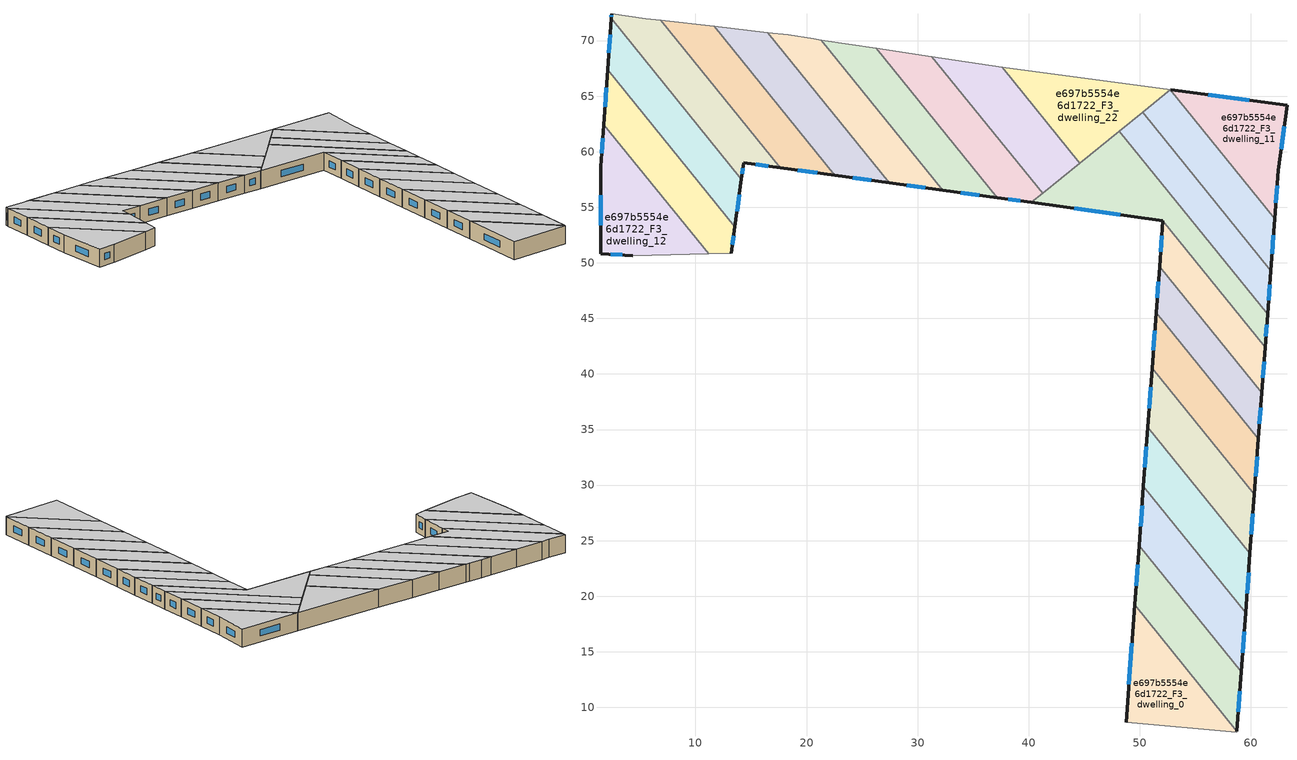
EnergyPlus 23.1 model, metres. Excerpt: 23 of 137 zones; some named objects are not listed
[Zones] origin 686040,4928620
e697b5554e6d1722_F3_dwelling_0
 floor to e697b5554e6d1722_F2_dwelling_0 (EU_floor_Construction): 49.54,19.21 58.73,7.86 58.72,7.76 48.77,8.65 z9
 wall outside (EU_wall_Construction): 49.54,19.21 48.77,8.65 z9:12
 wall to e697b5554e6d1722_F3_dwelling_1 (EU_wall_Construction): 58.73,7.86 49.54,19.21 z9:12
 wall adiabatic (EU_wall_Construction): 48.77,8.65 58.72,7.76 58.73,7.86 z9:12
 window (EU_Window_Construction): 49.29,15.77 49.02,12.08 z9.98:11.02
 ceiling to e697b5554e6d1722_F4_dwelling_0 (EU_floor_Construction): 58.72,7.76 58.73,7.86 49.54,19.21 48.77,8.65 z12
e697b5554e6d1722_F3_dwelling_1
 floor to e697b5554e6d1722_F2_dwelling_1 (EU_floor_Construction): 49.93,24.54 59.12,13.19 58.73,7.86 49.54,19.21 z9
 wall outside (EU_wall_Construction): 58.73,7.86 59.12,13.19 / 49.93,24.54 49.54,19.21 z9:12
 wall to e697b5554e6d1722_F3_dwelling_2 (EU_wall_Construction): 59.12,13.19 49.93,24.54 z9:12
 window (EU_Window_Construction): 58.86,9.59 58.99,11.46 / 49.81,22.81 49.67,20.94 z9.98:11.02
 ceiling to e697b5554e6d1722_F4_dwelling_1 (EU_floor_Construction): 58.73,7.86 59.12,13.19 49.93,24.54 49.54,19.21 z12
e697b5554e6d1722_F3_dwelling_10
 floor to e697b5554e6d1722_F2_dwelling_10 (EU_floor_Construction): 52.75,65.57 62.13,53.98 61.78,49.3 50.25,63.54 z9
 wall outside (EU_wall_Construction): 61.78,49.3 62.13,53.98 z9:12
 wall to e697b5554e6d1722_F3_dwelling_11 (EU_wall_Construction): 62.13,53.98 52.75,65.57 z9:12
 wall to e697b5554e6d1722_F3_dwelling_9 (EU_wall_Construction): 50.25,63.54 61.78,49.3 z9:12
 wall to e697b5554e6d1722_F3_dwelling_22 (EU_wall_Construction): 52.75,65.57 50.25,63.54 z9:12
 window (EU_Window_Construction): 61.9,50.82 62.02,52.46 z9.98:11.02
 ceiling to e697b5554e6d1722_F4_dwelling_10 (EU_floor_Construction): 61.78,49.3 62.13,53.98 52.75,65.57 50.25,63.54 z12
e697b5554e6d1722_F3_dwelling_11
 floor to e697b5554e6d1722_F2_dwelling_11 (EU_floor_Construction): 63.24,64.17 62.45,58.34 62.13,53.98 52.76,65.57 z9
 wall outside (EU_wall_Construction): 62.13,53.98 62.45,58.34 63.24,64.17 52.76,65.57 z9:12
 window (EU_Window_Construction): 59.83,64.62 56.17,65.11 / 62.71,60.24 62.98,62.27 / 62.23,55.4 62.35,56.93 z9.98:11.02
 ceiling to e697b5554e6d1722_F4_dwelling_11 (EU_floor_Construction): 62.13,53.98 62.45,58.34 63.24,64.17 52.75,65.57 z12
e697b5554e6d1722_F3_dwelling_12
 floor to e697b5554e6d1722_F2_dwelling_12 (EU_floor_Construction): 1.76,62.45 11.19,50.8 4.36,50.66 1.46,50.83 1.5,58.65 z9
 wall outside (EU_wall_Construction): 1.76,62.45 1.5,58.65 1.46,50.83 4.36,50.66 z9:12
 wall to e697b5554e6d1722_F3_dwelling_13 (EU_wall_Construction): 11.19,50.8 1.76,62.45 z9:12
 wall adiabatic (EU_wall_Construction): 4.36,50.66 11.19,50.8 z9:12
 window (EU_Window_Construction): 1.68,61.21 1.59,59.88 / 2.4,50.77 3.42,50.71 / 1.49,56.1 1.47,53.37 z9.98:11.02
 ceiling to e697b5554e6d1722_F4_dwelling_12 (EU_floor_Construction): 11.19,50.8 1.76,62.45 1.5,58.65 1.46,50.83 4.36,50.66 z12
e697b5554e6d1722_F3_dwelling_13
 floor to e697b5554e6d1722_F2_dwelling_13 (EU_floor_Construction): 2.1,67.38 13.55,53.24 13.22,50.85 11.19,50.8 1.76,62.45 z9
 wall outside (EU_wall_Construction): 2.1,67.38 1.76,62.45 / 13.22,50.85 13.55,53.24 z9:12
 wall to e697b5554e6d1722_F3_dwelling_14 (EU_wall_Construction): 13.55,53.24 2.1,67.38 z9:12
 wall adiabatic (EU_wall_Construction): 11.19,50.8 13.22,50.85 z9:12
 window (EU_Window_Construction): 1.99,65.77 1.87,64.05 / 13.33,51.62 13.44,52.46 z9.98:11.02
 ceiling to e697b5554e6d1722_F4_dwelling_13 (EU_floor_Construction): 13.22,50.85 13.55,53.24 2.1,67.38 1.76,62.45 11.19,50.8 z12
e697b5554e6d1722_F3_dwelling_14
 floor to e697b5554e6d1722_F2_dwelling_14 (EU_floor_Construction): 2.42,72.01 14.15,57.53 13.55,53.24 2.1,67.38 z9
 wall outside (EU_wall_Construction): 13.55,53.24 14.15,57.53 / 2.42,72.01 2.1,67.38 z9:12
 wall to e697b5554e6d1722_F3_dwelling_15 (EU_wall_Construction): 14.15,57.53 2.42,72.01 z9:12
 window (EU_Window_Construction): 13.75,54.63 13.95,56.14 / 2.32,70.51 2.21,68.89 z9.98:11.02
 ceiling to e697b5554e6d1722_F4_dwelling_14 (EU_floor_Construction): 13.55,53.24 14.15,57.53 2.42,72.01 2.1,67.38 z12
e697b5554e6d1722_F3_dwelling_15
 floor to e697b5554e6d1722_F2_dwelling_15 (EU_floor_Construction): 6.89,71.83 17.63,58.56 14.35,59.02 14.15,57.53 2.42,72.01 2.45,72.42 5.53,71.99 z9
 wall outside (EU_wall_Construction): 2.45,72.42 2.42,72.01 / 14.15,57.53 14.35,59.02 17.63,58.56 z9:12
 wall adiabatic (EU_wall_Construction): 6.89,71.83 5.53,71.99 2.45,72.42 z9:12
 wall to e697b5554e6d1722_F3_dwelling_16 (EU_wall_Construction): 17.63,58.56 6.89,71.83 z9:12
 window (EU_Window_Construction): 2.44,72.29 2.43,72.15 / 15.42,58.87 16.56,58.71 / 14.21,58.02 14.28,58.53 z9.98:11.02
 ceiling to e697b5554e6d1722_F4_dwelling_15 (EU_floor_Construction): 17.63,58.56 6.89,71.83 5.53,71.99 2.45,72.42 2.42,72.01 14.15,57.53 14.35,59.02 z12
e697b5554e6d1722_F3_dwelling_16
 floor to e697b5554e6d1722_F2_dwelling_16 (EU_floor_Construction): 11.71,71.27 22.55,57.88 17.63,58.56 6.89,71.83 z9
 wall outside (EU_wall_Construction): 17.63,58.56 22.55,57.88 z9:12
 wall to e697b5554e6d1722_F3_dwelling_17 (EU_wall_Construction): 22.55,57.88 11.71,71.27 z9:12
 wall adiabatic (EU_wall_Construction): 11.71,71.27 6.89,71.83 z9:12
 window (EU_Window_Construction): 19.23,58.34 20.95,58.1 z9.98:11.02
 ceiling to e697b5554e6d1722_F4_dwelling_16 (EU_floor_Construction): 22.55,57.88 11.71,71.27 6.89,71.83 17.63,58.56 z12
e697b5554e6d1722_F3_dwelling_17
 floor to e697b5554e6d1722_F2_dwelling_17 (EU_floor_Construction): 16.49,70.72 27.43,57.21 22.55,57.88 11.71,71.27 z9
 wall outside (EU_wall_Construction): 22.55,57.88 27.43,57.21 z9:12
 wall to e697b5554e6d1722_F3_dwelling_18 (EU_wall_Construction): 27.43,57.21 16.49,70.72 z9:12
 wall adiabatic (EU_wall_Construction): 16.49,70.72 11.71,71.27 z9:12
 window (EU_Window_Construction): 24.14,57.66 25.85,57.42 z9.98:11.02
 ceiling to e697b5554e6d1722_F4_dwelling_17 (EU_floor_Construction): 27.43,57.21 16.49,70.72 11.71,71.27 22.55,57.88 z12
e697b5554e6d1722_F3_dwelling_18
 floor to e697b5554e6d1722_F2_dwelling_18 (EU_floor_Construction): 21.34,70.05 32.28,56.53 27.43,57.21 16.49,70.72 18.35,70.51 20.64,70.16 z9
 wall outside (EU_wall_Construction): 27.43,57.21 32.28,56.53 z9:12
 wall adiabatic (EU_wall_Construction): 21.34,70.05 20.64,70.16 18.35,70.51 16.49,70.72 z9:12
 wall to e697b5554e6d1722_F3_dwelling_19 (EU_wall_Construction): 32.28,56.53 21.34,70.05 z9:12
 window (EU_Window_Construction): 29.01,56.99 30.7,56.75 z9.98:11.02
 ceiling to e697b5554e6d1722_F4_dwelling_18 (EU_floor_Construction): 32.28,56.53 21.34,70.05 20.64,70.16 18.35,70.51 16.49,70.72 27.43,57.21 z12
e697b5554e6d1722_F3_dwelling_19
 floor to e697b5554e6d1722_F2_dwelling_19 (EU_floor_Construction): 26.26,69.31 37.15,55.86 32.28,56.53 21.34,70.05 z9
 wall outside (EU_wall_Construction): 32.28,56.53 37.15,55.86 z9:12
 wall to e697b5554e6d1722_F3_dwelling_20 (EU_wall_Construction): 37.15,55.86 26.26,69.31 z9:12
 wall adiabatic (EU_wall_Construction): 26.26,69.31 21.34,70.05 z9:12
 window (EU_Window_Construction): 33.86,56.32 35.56,56.08 z9.98:11.02
 ceiling to e697b5554e6d1722_F4_dwelling_19 (EU_floor_Construction): 37.15,55.86 26.26,69.31 21.34,70.05 32.28,56.53 z12
e697b5554e6d1722_F3_dwelling_2
 floor to e697b5554e6d1722_F2_dwelling_2 (EU_floor_Construction): 50.32,29.87 59.51,18.52 59.12,13.19 49.93,24.54 z9
 wall outside (EU_wall_Construction): 59.12,13.19 59.51,18.52 / 50.32,29.87 49.93,24.54 z9:12
 wall to e697b5554e6d1722_F3_dwelling_3 (EU_wall_Construction): 59.51,18.52 50.32,29.87 z9:12
 window (EU_Window_Construction): 59.25,14.92 59.39,16.78 / 50.2,28.14 50.06,26.28 z9.98:11.02
 ceiling to e697b5554e6d1722_F4_dwelling_2 (EU_floor_Construction): 59.12,13.19 59.51,18.52 50.32,29.87 49.93,24.54 z12
e697b5554e6d1722_F3_dwelling_20
 floor to e697b5554e6d1722_F2_dwelling_20 (EU_floor_Construction): 31.28,68.56 41.24,56.25 40.23,55.43 37.15,55.86 26.26,69.31 z9
 wall outside (EU_wall_Construction): 37.15,55.86 40.23,55.43 z9:12
 wall adiabatic (EU_wall_Construction): 31.28,68.56 26.26,69.31 z9:12
 wall to e697b5554e6d1722_F3_dwelling_21 (EU_wall_Construction): 41.24,56.25 31.28,68.56 z9:12
 wall to e697b5554e6d1722_F3_dwelling_8 (EU_wall_Construction): 40.23,55.43 41.24,56.25 z9:12
 window (EU_Window_Construction): 38.15,55.72 39.23,55.57 z9.98:11.02
 ceiling to e697b5554e6d1722_F4_dwelling_20 (EU_floor_Construction): 41.24,56.25 31.28,68.56 26.26,69.31 37.15,55.86 40.23,55.43 z12
e697b5554e6d1722_F3_dwelling_21
 floor to e697b5554e6d1722_F2_dwelling_21 (EU_floor_Construction): 37.61,67.61 44.6,58.97 41.24,56.25 31.28,68.56 z9
 wall to e697b5554e6d1722_F3_dwelling_22 (EU_wall_Construction): 44.6,58.97 37.61,67.61 z9:12
 wall adiabatic (EU_wall_Construction): 37.61,67.61 31.28,68.56 z9:12
 wall to e697b5554e6d1722_F3_dwelling_8 (EU_wall_Construction): 41.24,56.25 44.6,58.97 z9:12
 ceiling to e697b5554e6d1722_F4_dwelling_21 (EU_floor_Construction): 44.6,58.97 37.61,67.61 31.28,68.56 41.24,56.25 z12
e697b5554e6d1722_F3_dwelling_22
 floor to e697b5554e6d1722_F2_dwelling_22 (EU_floor_Construction): 52.76,65.57 44.6,58.97 37.62,67.61 z9
 wall adiabatic (EU_wall_Construction): 52.76,65.57 37.62,67.61 z9:12
 wall to e697b5554e6d1722_F3_dwelling_9 (EU_wall_Construction): 48.15,61.84 50.25,63.54 z9:12
 wall to e697b5554e6d1722_F3_dwelling_8 (EU_wall_Construction): 44.6,58.97 48.15,61.84 z9:12
 ceiling to e697b5554e6d1722_F4_dwelling_22 (EU_floor_Construction): 52.76,65.57 37.62,67.61 44.6,58.97 z12
e697b5554e6d1722_F3_dwelling_3
 floor to e697b5554e6d1722_F2_dwelling_3 (EU_floor_Construction): 50.71,35.2 59.91,23.84 59.51,18.52 50.32,29.87 z9
 wall outside (EU_wall_Construction): 59.51,18.52 59.91,23.84 / 50.71,35.2 50.32,29.87 z9:12
 wall to e697b5554e6d1722_F3_dwelling_4 (EU_wall_Construction): 59.91,23.84 50.71,35.2 z9:12
 window (EU_Window_Construction): 59.64,20.25 59.78,22.11 / 50.59,33.47 50.45,31.61 z9.98:11.02
 ceiling to e697b5554e6d1722_F4_dwelling_3 (EU_floor_Construction): 59.51,18.52 59.91,23.84 50.71,35.2 50.32,29.87 z12
e697b5554e6d1722_F3_dwelling_4
 floor to e697b5554e6d1722_F2_dwelling_4 (EU_floor_Construction): 51.1,40.53 60.3,29.17 59.91,23.84 50.71,35.2 z9
 wall outside (EU_wall_Construction): 59.91,23.84 60.3,29.17 / 51.1,40.53 50.71,35.2 z9:12
 wall to e697b5554e6d1722_F3_dwelling_5 (EU_wall_Construction): 60.3,29.17 51.1,40.53 z9:12
 window (EU_Window_Construction): 60.03,25.57 60.17,27.44 / 50.97,38.8 50.84,36.93 z9.98:11.02
 ceiling to e697b5554e6d1722_F4_dwelling_4 (EU_floor_Construction): 59.91,23.84 60.3,29.17 51.1,40.53 50.71,35.2 z12
e697b5554e6d1722_F3_dwelling_5
 floor to e697b5554e6d1722_F2_dwelling_5 (EU_floor_Construction): 51.47,45.52 60.67,34.16 60.3,29.17 51.1,40.53 z9
 wall outside (EU_wall_Construction): 60.3,29.17 60.67,34.16 / 51.47,45.52 51.1,40.53 z9:12
 wall to e697b5554e6d1722_F3_dwelling_6 (EU_wall_Construction): 60.67,34.16 51.47,45.52 z9:12
 window (EU_Window_Construction): 60.42,30.79 60.55,32.53 / 51.35,43.9 51.22,42.15 z9.98:11.02
 ceiling to e697b5554e6d1722_F4_dwelling_5 (EU_floor_Construction): 60.3,29.17 60.67,34.16 51.47,45.52 51.1,40.53 z12
e697b5554e6d1722_F3_dwelling_6
 floor to e697b5554e6d1722_F2_dwelling_6 (EU_floor_Construction): 51.77,49.67 60.97,38.3 60.67,34.16 51.47,45.52 z9
 wall outside (EU_wall_Construction): 60.67,34.16 60.97,38.3 / 51.77,49.67 51.47,45.52 z9:12
 wall to e697b5554e6d1722_F3_dwelling_7 (EU_wall_Construction): 60.97,38.3 51.77,49.67 z9:12
 window (EU_Window_Construction): 60.77,35.5 60.87,36.95 / 51.67,48.32 51.56,46.87 z9.98:11.02
 ceiling to e697b5554e6d1722_F4_dwelling_6 (EU_floor_Construction): 60.67,34.16 60.97,38.3 51.77,49.67 51.47,45.52 z12
e697b5554e6d1722_F3_dwelling_7
 floor to e697b5554e6d1722_F2_dwelling_7 (EU_floor_Construction): 52.07,53.79 61.28,42.42 60.97,38.3 51.77,49.67 z9
 wall outside (EU_wall_Construction): 60.97,38.3 61.28,42.42 / 52.07,53.79 51.77,49.67 z9:12
 wall to e697b5554e6d1722_F3_dwelling_8 (EU_wall_Construction): 61.28,42.42 52.07,53.79 z9:12
 window (EU_Window_Construction): 61.07,39.64 61.18,41.08 / 51.97,52.45 51.87,51.01 z9.98:11.02
 ceiling to e697b5554e6d1722_F4_dwelling_7 (EU_floor_Construction): 60.97,38.3 61.28,42.42 52.07,53.79 51.77,49.67 z12
e697b5554e6d1722_F3_dwelling_8
 floor to e697b5554e6d1722_F2_dwelling_8 (EU_floor_Construction): 52.07,53.79 40.23,55.43 48.15,61.84 61.49,45.36 61.28,42.42 z9
 wall outside (EU_wall_Construction): 61.28,42.42 61.49,45.36 / 40.23,55.43 52.07,53.79 z9:12
 wall to e697b5554e6d1722_F3_dwelling_9 (EU_wall_Construction): 61.49,45.36 48.15,61.84 z9:12
 window (EU_Window_Construction): 61.35,43.38 61.42,44.41 / 44.08,54.9 48.22,54.33 z9.98:11.02
 ceiling to e697b5554e6d1722_F4_dwelling_8 (EU_floor_Construction): 61.28,42.42 61.49,45.36 48.15,61.84 40.23,55.43 52.07,53.79 z12
e697b5554e6d1722_F3_dwelling_9
 floor to e697b5554e6d1722_F2_dwelling_9 (EU_floor_Construction): 50.25,63.54 61.78,49.3 61.49,45.36 48.15,61.84 z9
 wall outside (EU_wall_Construction): 61.49,45.36 61.78,49.3 z9:12
 window (EU_Window_Construction): 61.59,46.64 61.69,48.02 z9.98:11.02
 ceiling to e697b5554e6d1722_F4_dwelling_9 (EU_floor_Construction): 61.49,45.36 61.78,49.3 50.25,63.54 48.15,61.84 z12
[Building]
EU S2 Campaign: North Axis=0; Terrain=City; Solar Distribution=FullExterior
[Site:Location]
Bologna: Latitude=44.5; Longitude=11.25; Time Zone=1; Elevation=37
[SizingPeriod:WeatherFileDays]
AnnualSizingPeriod: Begin Month=1; Begin Day of Month=1; End Month=12; End Day of Month=31; Day of Week for Start Day=Monday; Use Weather File Daylight Saving Period=No; Use Weather File Rain and Snow Indicators=No
[MATERIAL]
EU_InternalMass_Material: Roughness=MediumRough; Thickness=0.1; Conductivity=1; Density=1800; Specific Heat=900; Thermal Absorptance=0.9; Solar Absorptance=0.7; Visible Absorptance=0.7
[MATERIAL:NOMASS] Roughness=MediumRough; Thermal Absorptance=0.9; Solar Absorptance=0.7; Visible Absorptance=0.7
Name | Thermal Resistance
EU_wall_NoMass | 0.905828
EU_floor_NoMass | 0.67114
[WINDOWMATERIAL:SIMPLEGLAZINGSYSTEM]
EU_Window_SimpleGlazing: UFactor=4.52486; Solar Heat Gain Coefficient=0.85; Visible Transmittance=0.85
[CONSTRUCTION]
EU_wall_Construction: EU_wall_NoMass
EU_floor_Construction: EU_floor_NoMass
EU_Window_Construction: EU_Window_SimpleGlazing
EU_InternalMass_Construction: EU_InternalMass_Material
[ZONE] Type=1; Multiplier=1; Ceiling Height=autocalculate; Floor Area=autocalculate; Part of Total Floor Area=Yes
Name | Volume
e697b5554e6d1722_F3_dwelling_0 | 160.267
e697b5554e6d1722_F3_dwelling_1 | 160.266
e697b5554e6d1722_F3_dwelling_10 | 160.239
e697b5554e6d1722_F3_dwelling_11 | 160.257
e697b5554e6d1722_F3_dwelling_12 | 174.817
e697b5554e6d1722_F3_dwelling_13 | 174.819
e697b5554e6d1722_F3_dwelling_14 | 174.888
e697b5554e6d1722_F3_dwelling_15 | 174.769
e697b5554e6d1722_F3_dwelling_16 | 174.84
e697b5554e6d1722_F3_dwelling_17 | 174.859
e697b5554e6d1722_F3_dwelling_18 | 174.773
e697b5554e6d1722_F3_dwelling_19 | 174.882
e697b5554e6d1722_F3_dwelling_2 | 160.263
e697b5554e6d1722_F3_dwelling_20 | 174.79
e697b5554e6d1722_F3_dwelling_21 | 174.831
e697b5554e6d1722_F3_dwelling_22 | 174.768
e697b5554e6d1722_F3_dwelling_3 | 160.25
e697b5554e6d1722_F3_dwelling_4 | 160.26
e697b5554e6d1722_F3_dwelling_5 | 150.267
e697b5554e6d1722_F3_dwelling_6 | 124.657
e697b5554e6d1722_F3_dwelling_7 | 124.342
e697b5554e6d1722_F3_dwelling_8 | 241.764
e697b5554e6d1722_F3_dwelling_9 | 160.282
[INTERNALMASS] Construction=EU_InternalMass_Construction
Name | Zone or ZoneList | Surface Area
e697b5554e6d1722_F3_dwelling_0_EU_InternalMass | e697b5554e6d1722_F3_dwelling_0 | 53.4221
e697b5554e6d1722_F3_dwelling_1_EU_InternalMass | e697b5554e6d1722_F3_dwelling_1 | 53.4221
e697b5554e6d1722_F3_dwelling_2_EU_InternalMass | e697b5554e6d1722_F3_dwelling_2 | 53.4213
e697b5554e6d1722_F3_dwelling_3_EU_InternalMass | e697b5554e6d1722_F3_dwelling_3 | 53.4165
e697b5554e6d1722_F3_dwelling_4_EU_InternalMass | e697b5554e6d1722_F3_dwelling_4 | 53.42
e697b5554e6d1722_F3_dwelling_5_EU_InternalMass | e697b5554e6d1722_F3_dwelling_5 | 50.0892
e697b5554e6d1722_F3_dwelling_6_EU_InternalMass | e697b5554e6d1722_F3_dwelling_6 | 41.5522
e697b5554e6d1722_F3_dwelling_7_EU_InternalMass | e697b5554e6d1722_F3_dwelling_7 | 41.4473
e697b5554e6d1722_F3_dwelling_8_EU_InternalMass | e697b5554e6d1722_F3_dwelling_8 | 80.5861
e697b5554e6d1722_F3_dwelling_9_EU_InternalMass | e697b5554e6d1722_F3_dwelling_9 | 53.4278
e697b5554e6d1722_F3_dwelling_10_EU_InternalMass | e697b5554e6d1722_F3_dwelling_10 | 53.4126
e697b5554e6d1722_F3_dwelling_11_EU_InternalMass | e697b5554e6d1722_F3_dwelling_11 | 53.4191
e697b5554e6d1722_F3_dwelling_12_EU_InternalMass | e697b5554e6d1722_F3_dwelling_12 | 58.2727
e697b5554e6d1722_F3_dwelling_13_EU_InternalMass | e697b5554e6d1722_F3_dwelling_13 | 58.2731
e697b5554e6d1722_F3_dwelling_14_EU_InternalMass | e697b5554e6d1722_F3_dwelling_14 | 58.2963
e697b5554e6d1722_F3_dwelling_15_EU_InternalMass | e697b5554e6d1722_F3_dwelling_15 | 58.2557
e697b5554e6d1722_F3_dwelling_16_EU_InternalMass | e697b5554e6d1722_F3_dwelling_16 | 58.2802
e697b5554e6d1722_F3_dwelling_17_EU_InternalMass | e697b5554e6d1722_F3_dwelling_17 | 58.2859
e697b5554e6d1722_F3_dwelling_18_EU_InternalMass | e697b5554e6d1722_F3_dwelling_18 | 58.2579
e697b5554e6d1722_F3_dwelling_19_EU_InternalMass | e697b5554e6d1722_F3_dwelling_19 | 58.294
e697b5554e6d1722_F3_dwelling_20_EU_InternalMass | e697b5554e6d1722_F3_dwelling_20 | 58.2632
e697b5554e6d1722_F3_dwelling_21_EU_InternalMass | e697b5554e6d1722_F3_dwelling_21 | 58.277
e697b5554e6d1722_F3_dwelling_22_EU_InternalMass | e697b5554e6d1722_F3_dwelling_22 | 58.2782
[OTHEREQUIPMENT] Fuel Type=Electricity; Design Level Calculation Method=Watts/Area; Power per Zone Floor Area=1; Fraction Latent=0; Fraction Radiant=0; Fraction Lost=0; Carbon Dioxide Generation Rate=0; EndUse Subcategory=EU_Step8_InternalGains
Name | Zone or ZoneList or Space or SpaceList | Schedule
EU_Step8_InternalGain_e697b5554e6d1722_F3_dwelling_0_f000 | e697b5554e6d1722_F3_dwelling_0 | EU_Step8_GainSchedule_e697b5554e6d1722_F3_dwelling_0_f000
EU_Step8_InternalGain_e697b5554e6d1722_F3_dwelling_1_f000 | e697b5554e6d1722_F3_dwelling_1 | EU_Step8_GainSchedule_e697b5554e6d1722_F3_dwelling_1_f000
EU_Step8_InternalGain_e697b5554e6d1722_F3_dwelling_2_f000 | e697b5554e6d1722_F3_dwelling_2 | EU_Step8_GainSchedule_e697b5554e6d1722_F3_dwelling_2_f000
EU_Step8_InternalGain_e697b5554e6d1722_F3_dwelling_3_f000 | e697b5554e6d1722_F3_dwelling_3 | EU_Step8_GainSchedule_e697b5554e6d1722_F3_dwelling_3_f000
EU_Step8_InternalGain_e697b5554e6d1722_F3_dwelling_4_f000 | e697b5554e6d1722_F3_dwelling_4 | EU_Step8_GainSchedule_e697b5554e6d1722_F3_dwelling_4_f000
EU_Step8_InternalGain_e697b5554e6d1722_F3_dwelling_5_f000 | e697b5554e6d1722_F3_dwelling_5 | EU_Step8_GainSchedule_e697b5554e6d1722_F3_dwelling_5_f000
EU_Step8_InternalGain_e697b5554e6d1722_F3_dwelling_6_f000 | e697b5554e6d1722_F3_dwelling_6 | EU_Step8_GainSchedule_e697b5554e6d1722_F3_dwelling_6_f000
EU_Step8_InternalGain_e697b5554e6d1722_F3_dwelling_7_f000 | e697b5554e6d1722_F3_dwelling_7 | EU_Step8_GainSchedule_e697b5554e6d1722_F3_dwelling_7_f000
EU_Step8_InternalGain_e697b5554e6d1722_F3_dwelling_8_f000 | e697b5554e6d1722_F3_dwelling_8 | EU_Step8_GainSchedule_e697b5554e6d1722_F3_dwelling_8_f000
EU_Step8_InternalGain_e697b5554e6d1722_F3_dwelling_9_f000 | e697b5554e6d1722_F3_dwelling_9 | EU_Step8_GainSchedule_e697b5554e6d1722_F3_dwelling_9_f000
EU_Step8_InternalGain_e697b5554e6d1722_F3_dwelling_10_f000 | e697b5554e6d1722_F3_dwelling_10 | EU_Step8_GainSchedule_e697b5554e6d1722_F3_dwelling_10_f000
EU_Step8_InternalGain_e697b5554e6d1722_F3_dwelling_11_f000 | e697b5554e6d1722_F3_dwelling_11 | EU_Step8_GainSchedule_e697b5554e6d1722_F3_dwelling_11_f000
EU_Step8_InternalGain_e697b5554e6d1722_F3_dwelling_12_f000 | e697b5554e6d1722_F3_dwelling_12 | EU_Step8_GainSchedule_e697b5554e6d1722_F3_dwelling_12_f000
EU_Step8_InternalGain_e697b5554e6d1722_F3_dwelling_13_f000 | e697b5554e6d1722_F3_dwelling_13 | EU_Step8_GainSchedule_e697b5554e6d1722_F3_dwelling_13_f000
EU_Step8_InternalGain_e697b5554e6d1722_F3_dwelling_14_f000 | e697b5554e6d1722_F3_dwelling_14 | EU_Step8_GainSchedule_e697b5554e6d1722_F3_dwelling_14_f000
EU_Step8_InternalGain_e697b5554e6d1722_F3_dwelling_15_f000 | e697b5554e6d1722_F3_dwelling_15 | EU_Step8_GainSchedule_e697b5554e6d1722_F3_dwelling_15_f000
EU_Step8_InternalGain_e697b5554e6d1722_F3_dwelling_16_f000 | e697b5554e6d1722_F3_dwelling_16 | EU_Step8_GainSchedule_e697b5554e6d1722_F3_dwelling_16_f000
EU_Step8_InternalGain_e697b5554e6d1722_F3_dwelling_17_f000 | e697b5554e6d1722_F3_dwelling_17 | EU_Step8_GainSchedule_e697b5554e6d1722_F3_dwelling_17_f000
EU_Step8_InternalGain_e697b5554e6d1722_F3_dwelling_18_f000 | e697b5554e6d1722_F3_dwelling_18 | EU_Step8_GainSchedule_e697b5554e6d1722_F3_dwelling_18_f000
EU_Step8_InternalGain_e697b5554e6d1722_F3_dwelling_19_f000 | e697b5554e6d1722_F3_dwelling_19 | EU_Step8_GainSchedule_e697b5554e6d1722_F3_dwelling_19_f000
EU_Step8_InternalGain_e697b5554e6d1722_F3_dwelling_20_f000 | e697b5554e6d1722_F3_dwelling_20 | EU_Step8_GainSchedule_e697b5554e6d1722_F3_dwelling_20_f000
EU_Step8_InternalGain_e697b5554e6d1722_F3_dwelling_21_f000 | e697b5554e6d1722_F3_dwelling_21 | EU_Step8_GainSchedule_e697b5554e6d1722_F3_dwelling_21_f000
EU_Step8_InternalGain_e697b5554e6d1722_F3_dwelling_22_f000 | e697b5554e6d1722_F3_dwelling_22 | EU_Step8_GainSchedule_e697b5554e6d1722_F3_dwelling_22_f000
[ZONEVENTILATION:DESIGNFLOWRATE] Schedule=EU_AlwaysOn; Design Flow Rate Calculation Method=AirChanges/Hour; Air Changes per Hour=0.73129; Ventilation Type=Natural; Fan Pressure Rise=0; Fan Total Efficiency=1; Constant Term Coefficient=1; Temperature Term Coefficient=0; Velocity Term Coefficient=0; Velocity Squared Term Coefficient=0; Minimum Indoor Temperature=-100; Maximum Indoor Temperature=100; Delta Temperature=-100; Minimum Outdoor Temperature=-100; Maximum Outdoor Temperature=100; Maximum Wind Speed=40
Name | Zone or ZoneList or Space or SpaceList
EU_ConstantAir_e697b5554e6d1722_F3_dwelling_0 | e697b5554e6d1722_F3_dwelling_0
EU_ConstantAir_e697b5554e6d1722_F3_dwelling_1 | e697b5554e6d1722_F3_dwelling_1
EU_ConstantAir_e697b5554e6d1722_F3_dwelling_2 | e697b5554e6d1722_F3_dwelling_2
EU_ConstantAir_e697b5554e6d1722_F3_dwelling_3 | e697b5554e6d1722_F3_dwelling_3
EU_ConstantAir_e697b5554e6d1722_F3_dwelling_4 | e697b5554e6d1722_F3_dwelling_4
EU_ConstantAir_e697b5554e6d1722_F3_dwelling_5 | e697b5554e6d1722_F3_dwelling_5
EU_ConstantAir_e697b5554e6d1722_F3_dwelling_6 | e697b5554e6d1722_F3_dwelling_6
EU_ConstantAir_e697b5554e6d1722_F3_dwelling_7 | e697b5554e6d1722_F3_dwelling_7
EU_ConstantAir_e697b5554e6d1722_F3_dwelling_8 | e697b5554e6d1722_F3_dwelling_8
EU_ConstantAir_e697b5554e6d1722_F3_dwelling_9 | e697b5554e6d1722_F3_dwelling_9
EU_ConstantAir_e697b5554e6d1722_F3_dwelling_10 | e697b5554e6d1722_F3_dwelling_10
EU_ConstantAir_e697b5554e6d1722_F3_dwelling_11 | e697b5554e6d1722_F3_dwelling_11
EU_ConstantAir_e697b5554e6d1722_F3_dwelling_12 | e697b5554e6d1722_F3_dwelling_12
EU_ConstantAir_e697b5554e6d1722_F3_dwelling_13 | e697b5554e6d1722_F3_dwelling_13
EU_ConstantAir_e697b5554e6d1722_F3_dwelling_14 | e697b5554e6d1722_F3_dwelling_14
EU_ConstantAir_e697b5554e6d1722_F3_dwelling_15 | e697b5554e6d1722_F3_dwelling_15
EU_ConstantAir_e697b5554e6d1722_F3_dwelling_16 | e697b5554e6d1722_F3_dwelling_16
EU_ConstantAir_e697b5554e6d1722_F3_dwelling_17 | e697b5554e6d1722_F3_dwelling_17
EU_ConstantAir_e697b5554e6d1722_F3_dwelling_18 | e697b5554e6d1722_F3_dwelling_18
EU_ConstantAir_e697b5554e6d1722_F3_dwelling_19 | e697b5554e6d1722_F3_dwelling_19
EU_ConstantAir_e697b5554e6d1722_F3_dwelling_20 | e697b5554e6d1722_F3_dwelling_20
EU_ConstantAir_e697b5554e6d1722_F3_dwelling_21 | e697b5554e6d1722_F3_dwelling_21
EU_ConstantAir_e697b5554e6d1722_F3_dwelling_22 | e697b5554e6d1722_F3_dwelling_22
[HVACTEMPLATE:ZONE:IDEALLOADSAIRSYSTEM] System Availability Schedule=EU_AlwaysOn; Maximum Heating Supply Air Temperature=50; Minimum Cooling Supply Air Temperature=13; Maximum Heating Supply Air Humidity Ratio=0.0156; Minimum Cooling Supply Air Humidity Ratio=0.0077; Heating Limit=NoLimit; Cooling Limit=NoLimit; Heating Availability Schedule=EU_AlwaysOn; Cooling Availability Schedule=EU_CoolingOff; Dehumidification Control Type=ConstantSensibleHeatRatio; Cooling Sensible Heat Ratio=0.7; Dehumidification Setpoint=60; Humidification Control Type=None; Humidification Setpoint=30; Outdoor Air Method=None; Outdoor Air Flow Rate per Person=0.00944; Outdoor Air Flow Rate per Zone Floor Area=0; Outdoor Air Flow Rate per Zone=0; Demand Controlled Ventilation Type=None; Outdoor Air Economizer Type=NoEconomizer; Heat Recovery Type=None; Sensible Heat Recovery Effectiveness=0.7; Latent Heat Recovery Effectiveness=0.65
Name | Template Thermostat
e697b5554e6d1722_F3_dwelling_0 | EU_HeatOnly_e697b5554e6d1722_F3_dwelling_0
e697b5554e6d1722_F3_dwelling_1 | EU_HeatOnly_e697b5554e6d1722_F3_dwelling_1
e697b5554e6d1722_F3_dwelling_2 | EU_HeatOnly_e697b5554e6d1722_F3_dwelling_2
e697b5554e6d1722_F3_dwelling_3 | EU_HeatOnly_e697b5554e6d1722_F3_dwelling_3
e697b5554e6d1722_F3_dwelling_4 | EU_HeatOnly_e697b5554e6d1722_F3_dwelling_4
e697b5554e6d1722_F3_dwelling_5 | EU_HeatOnly_e697b5554e6d1722_F3_dwelling_5
e697b5554e6d1722_F3_dwelling_6 | EU_HeatOnly_e697b5554e6d1722_F3_dwelling_6
e697b5554e6d1722_F3_dwelling_7 | EU_HeatOnly_e697b5554e6d1722_F3_dwelling_7
e697b5554e6d1722_F3_dwelling_8 | EU_HeatOnly_e697b5554e6d1722_F3_dwelling_8
e697b5554e6d1722_F3_dwelling_9 | EU_HeatOnly_e697b5554e6d1722_F3_dwelling_9
e697b5554e6d1722_F3_dwelling_10 | EU_HeatOnly_e697b5554e6d1722_F3_dwelling_10
e697b5554e6d1722_F3_dwelling_11 | EU_HeatOnly_e697b5554e6d1722_F3_dwelling_11
e697b5554e6d1722_F3_dwelling_12 | EU_HeatOnly_e697b5554e6d1722_F3_dwelling_12
e697b5554e6d1722_F3_dwelling_13 | EU_HeatOnly_e697b5554e6d1722_F3_dwelling_13
e697b5554e6d1722_F3_dwelling_14 | EU_HeatOnly_e697b5554e6d1722_F3_dwelling_14
e697b5554e6d1722_F3_dwelling_15 | EU_HeatOnly_e697b5554e6d1722_F3_dwelling_15
e697b5554e6d1722_F3_dwelling_16 | EU_HeatOnly_e697b5554e6d1722_F3_dwelling_16
e697b5554e6d1722_F3_dwelling_17 | EU_HeatOnly_e697b5554e6d1722_F3_dwelling_17
e697b5554e6d1722_F3_dwelling_18 | EU_HeatOnly_e697b5554e6d1722_F3_dwelling_18
e697b5554e6d1722_F3_dwelling_19 | EU_HeatOnly_e697b5554e6d1722_F3_dwelling_19
e697b5554e6d1722_F3_dwelling_20 | EU_HeatOnly_e697b5554e6d1722_F3_dwelling_20
e697b5554e6d1722_F3_dwelling_21 | EU_HeatOnly_e697b5554e6d1722_F3_dwelling_21
e697b5554e6d1722_F3_dwelling_22 | EU_HeatOnly_e697b5554e6d1722_F3_dwelling_22
[SIZING:ZONE] Zone Cooling Design Supply Air Temperature Input Method=SupplyAirTemperature; Zone Cooling Design Supply Air Temperature=13; Zone Heating Design Supply Air Temperature Input Method=SupplyAirTemperature; Zone Heating Design Supply Air Temperature=50; Zone Cooling Design Supply Air Humidity Ratio=0.008; Zone Heating Design Supply Air Humidity Ratio=0.008; Cooling Design Air Flow Method=DesignDay; Cooling Design Air Flow Rate=0; Cooling Minimum Air Flow per Zone Floor Area=0.000762; Cooling Minimum Air Flow=0; Cooling Minimum Air Flow Fraction=0.2; Heating Design Air Flow Method=DesignDay; Heating Design Air Flow Rate=0; Heating Maximum Air Flow per Zone Floor Area=0.002032; Heating Maximum Air Flow=0.141576; Heating Maximum Air Flow Fraction=0.3; Account for Dedicated Outdoor Air System=No; Dedicated Outdoor Air System Control Strategy=NeutralSupplyAir; Dedicated Outdoor Air Low Setpoint Temperature for Design=autosize; Dedicated Outdoor Air High Setpoint Temperature for Design=autosize; Zone Load Sizing Method=Sensible Load Only No Latent Load; Zone Latent Cooling Design Supply Air Humidity Ratio Input Method=HumidityRatioDifference; Zone Cooling Design Supply Air Humidity Ratio Difference=0.005; Zone Latent Heating Design Supply Air Humidity Ratio Input Method=HumidityRatioDifference; Zone Humidification Design Supply Air Humidity Ratio Difference=0.005
e697b5554e6d1722_F3_dwelling_0; e697b5554e6d1722_F3_dwelling_1; e697b5554e6d1722_F3_dwelling_2; e697b5554e6d1722_F3_dwelling_3; e697b5554e6d1722_F3_dwelling_4; e697b5554e6d1722_F3_dwelling_5; e697b5554e6d1722_F3_dwelling_6; e697b5554e6d1722_F3_dwelling_7; e697b5554e6d1722_F3_dwelling_8; e697b5554e6d1722_F3_dwelling_9; e697b5554e6d1722_F3_dwelling_10; e697b5554e6d1722_F3_dwelling_11; e697b5554e6d1722_F3_dwelling_12; e697b5554e6d1722_F3_dwelling_13; e697b5554e6d1722_F3_dwelling_14; e697b5554e6d1722_F3_dwelling_15; e697b5554e6d1722_F3_dwelling_16; e697b5554e6d1722_F3_dwelling_17; e697b5554e6d1722_F3_dwelling_18; e697b5554e6d1722_F3_dwelling_19; e697b5554e6d1722_F3_dwelling_20; e697b5554e6d1722_F3_dwelling_21; e697b5554e6d1722_F3_dwelling_22
[SCHEDULE:CONSTANT]
Name | Hourly Value
EU_AlwaysOn | 1
EU_CoolingOff | 0
[SCHEDULE:FILE] Column Number=1; Rows to Skip at Top=0; Number of Hours of Data=8760; Column Separator=Comma; Interpolate to Timestep=No; Minutes per Item=60; Adjust Schedule for Daylight Savings=Yes
Name | File
EU_Step8_GainSchedule_e697b5554e6d1722_F3_dwelling_0_f000 | ../../schedules/e697b5554e6d1722/e697b5554e6d1722_F3_dwelling_0_f000_gain.csv
EU_Step8_GainSchedule_e697b5554e6d1722_F3_dwelling_1_f000 | ../../schedules/e697b5554e6d1722/e697b5554e6d1722_F3_dwelling_1_f000_gain.csv
EU_Step8_GainSchedule_e697b5554e6d1722_F3_dwelling_2_f000 | ../../schedules/e697b5554e6d1722/e697b5554e6d1722_F3_dwelling_2_f000_gain.csv
EU_Step8_GainSchedule_e697b5554e6d1722_F3_dwelling_3_f000 | ../../schedules/e697b5554e6d1722/e697b5554e6d1722_F3_dwelling_3_f000_gain.csv
EU_Step8_GainSchedule_e697b5554e6d1722_F3_dwelling_4_f000 | ../../schedules/e697b5554e6d1722/e697b5554e6d1722_F3_dwelling_4_f000_gain.csv
EU_Step8_GainSchedule_e697b5554e6d1722_F3_dwelling_5_f000 | ../../schedules/e697b5554e6d1722/e697b5554e6d1722_F3_dwelling_5_f000_gain.csv
EU_Step8_GainSchedule_e697b5554e6d1722_F3_dwelling_6_f000 | ../../schedules/e697b5554e6d1722/e697b5554e6d1722_F3_dwelling_6_f000_gain.csv
EU_Step8_GainSchedule_e697b5554e6d1722_F3_dwelling_7_f000 | ../../schedules/e697b5554e6d1722/e697b5554e6d1722_F3_dwelling_7_f000_gain.csv
EU_Step8_GainSchedule_e697b5554e6d1722_F3_dwelling_8_f000 | ../../schedules/e697b5554e6d1722/e697b5554e6d1722_F3_dwelling_8_f000_gain.csv
EU_Step8_GainSchedule_e697b5554e6d1722_F3_dwelling_9_f000 | ../../schedules/e697b5554e6d1722/e697b5554e6d1722_F3_dwelling_9_f000_gain.csv
EU_Step8_GainSchedule_e697b5554e6d1722_F3_dwelling_10_f000 | ../../schedules/e697b5554e6d1722/e697b5554e6d1722_F3_dwelling_10_f000_gain.csv
EU_Step8_GainSchedule_e697b5554e6d1722_F3_dwelling_11_f000 | ../../schedules/e697b5554e6d1722/e697b5554e6d1722_F3_dwelling_11_f000_gain.csv
EU_Step8_GainSchedule_e697b5554e6d1722_F3_dwelling_12_f000 | ../../schedules/e697b5554e6d1722/e697b5554e6d1722_F3_dwelling_12_f000_gain.csv
EU_Step8_GainSchedule_e697b5554e6d1722_F3_dwelling_13_f000 | ../../schedules/e697b5554e6d1722/e697b5554e6d1722_F3_dwelling_13_f000_gain.csv
EU_Step8_GainSchedule_e697b5554e6d1722_F3_dwelling_14_f000 | ../../schedules/e697b5554e6d1722/e697b5554e6d1722_F3_dwelling_14_f000_gain.csv
EU_Step8_GainSchedule_e697b5554e6d1722_F3_dwelling_15_f000 | ../../schedules/e697b5554e6d1722/e697b5554e6d1722_F3_dwelling_15_f000_gain.csv
EU_Step8_GainSchedule_e697b5554e6d1722_F3_dwelling_16_f000 | ../../schedules/e697b5554e6d1722/e697b5554e6d1722_F3_dwelling_16_f000_gain.csv
EU_Step8_GainSchedule_e697b5554e6d1722_F3_dwelling_17_f000 | ../../schedules/e697b5554e6d1722/e697b5554e6d1722_F3_dwelling_17_f000_gain.csv
EU_Step8_GainSchedule_e697b5554e6d1722_F3_dwelling_18_f000 | ../../schedules/e697b5554e6d1722/e697b5554e6d1722_F3_dwelling_18_f000_gain.csv
EU_Step8_GainSchedule_e697b5554e6d1722_F3_dwelling_19_f000 | ../../schedules/e697b5554e6d1722/e697b5554e6d1722_F3_dwelling_19_f000_gain.csv
EU_Step8_GainSchedule_e697b5554e6d1722_F3_dwelling_20_f000 | ../../schedules/e697b5554e6d1722/e697b5554e6d1722_F3_dwelling_20_f000_gain.csv
EU_Step8_GainSchedule_e697b5554e6d1722_F3_dwelling_21_f000 | ../../schedules/e697b5554e6d1722/e697b5554e6d1722_F3_dwelling_21_f000_gain.csv
EU_Step8_GainSchedule_e697b5554e6d1722_F3_dwelling_22_f000 | ../../schedules/e697b5554e6d1722/e697b5554e6d1722_F3_dwelling_22_f000_gain.csv
